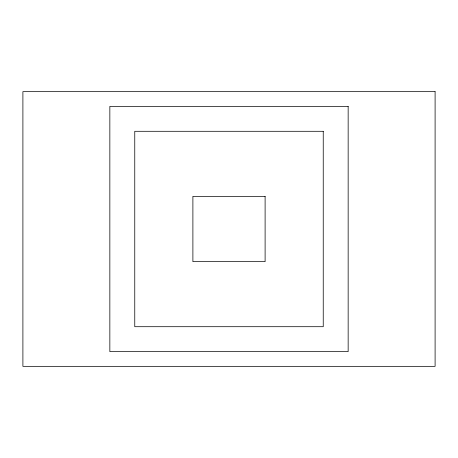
<?xml version="1.0" encoding="UTF-8"?>
<svg xmlns="http://www.w3.org/2000/svg" width="458" height="458" viewBox="0 0 458 458"><rect width="100%" height="100%" fill="white"/><g stroke="black" fill="none" stroke-linecap="round" stroke-linejoin="round"><path stroke-width="0.69" d="M435.1 91.657L22.9 91.657L22.9 366.343L435.1 366.343L435.1 91.657M348.154 106.382L109.846 106.382L109.846 351.618L348.154 351.618L348.154 106.382M323.239 131.297L134.761 131.297L134.761 326.703L323.239 326.703L323.239 131.297M265.108 196.35L192.892 196.35L192.892 261.65L265.108 261.65L265.108 196.35"/></g></svg>
